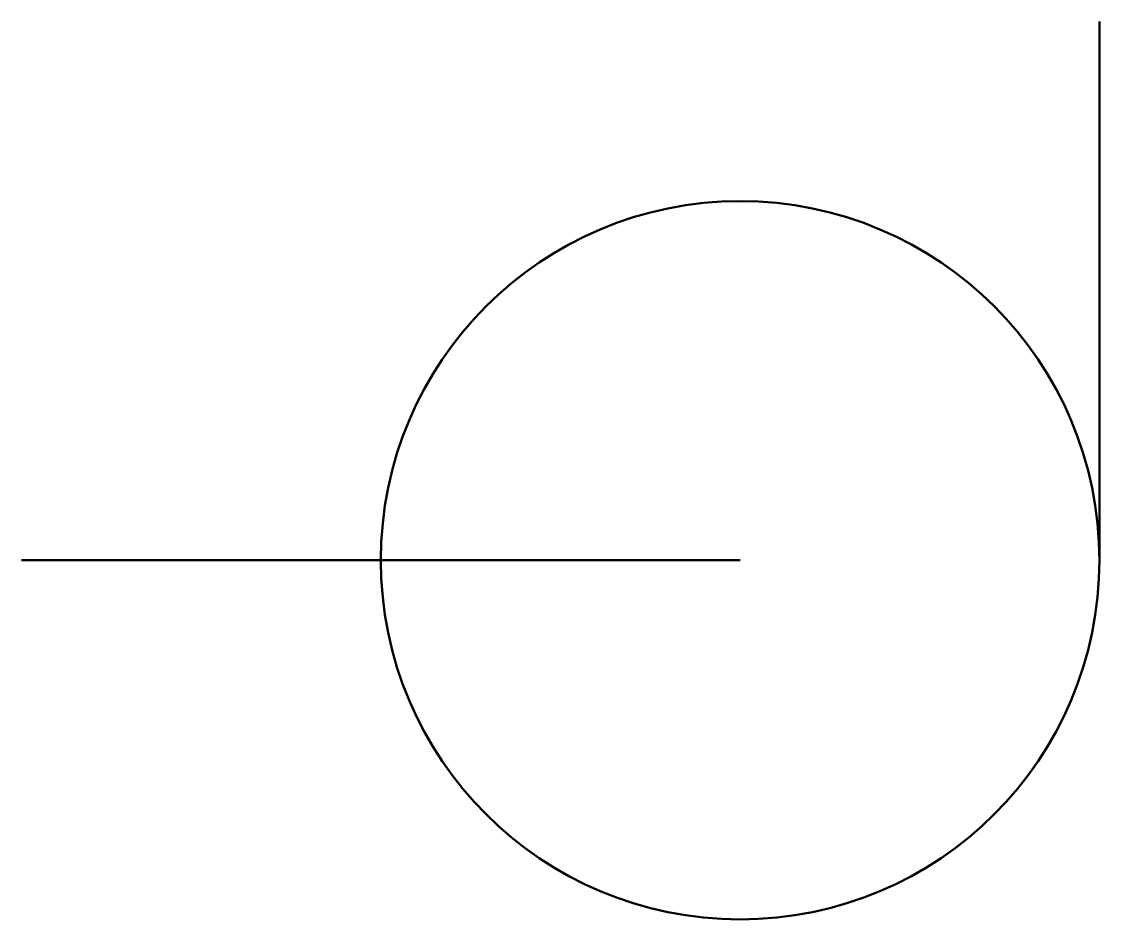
# Model space of a CAD drawing. Header units: millimetres. Extents: x 291.2 to 309.2, y -261.4 to -246.4.
import ezdxf

# ---------------------------------------------------------------- set-up
doc = ezdxf.new("R2010")
doc.units = ezdxf.units.MM
doc.linetypes.add('K5LT_BASIC', pattern=[0])

msp = doc.modelspace()

# ---------------------------------------------------------------- linework, layer by layer
at = {"color": 1, "linetype": 'K5LT_BASIC', "lineweight": 50}
for p, q in [((309.227, -255.381), (309.227, -246.381)), ((303.227, -255.381), (291.227, -255.381))]:
    msp.add_line(p, q, dxfattribs=at)
for start, end in [(0, 180), (180, 0)]:
    msp.add_arc((303.227, -255.381), 6, start, end, dxfattribs=at)

doc.saveas('drawing.dxf')
